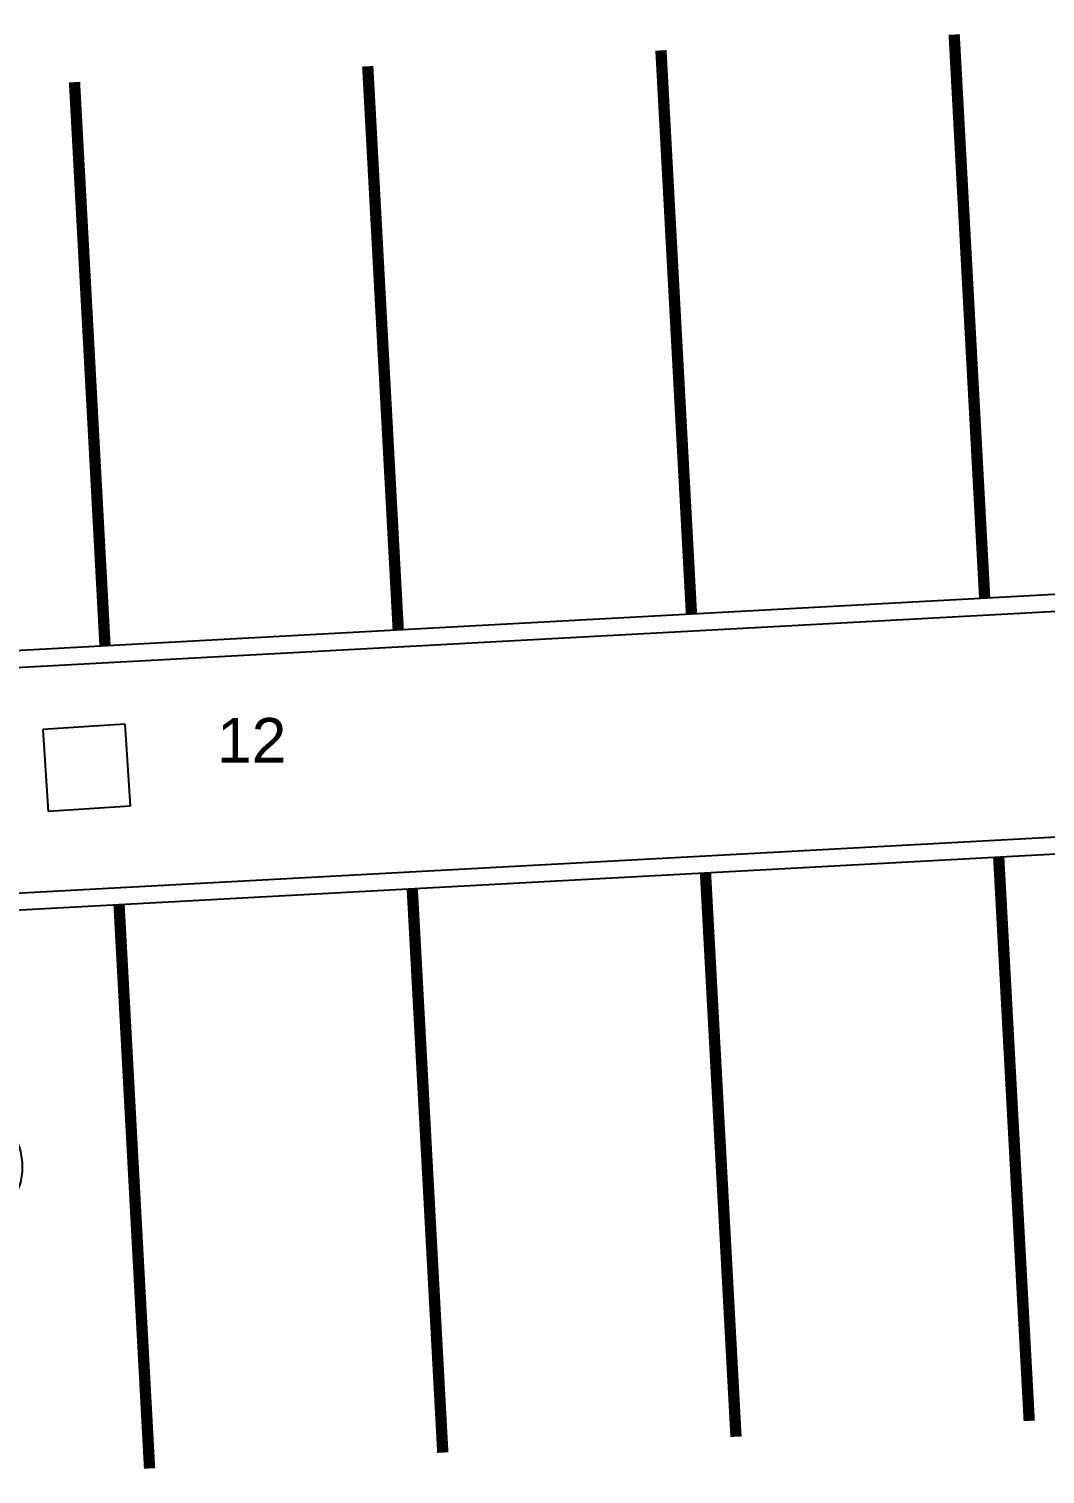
# Model space of a CAD drawing. Header units: millimetres. Extents: x 793 to 3159, y 750 to 2095.
# Drawn here: x 1042.16 to 1051.15, y 1281.82 to 1294.62 of the extents above; entities that cross this region are included whole.
import ezdxf

# ---------------------------------------------------------------- set-up
doc = ezdxf.new("R2010")
doc.units = ezdxf.units.MM
doc.linetypes.add('CONTINUA', pattern=[0])
for name, color, linetype in [('A-GUARNICIONES', 1, 'Continuous'), ('A-PISOS-HATCH', 8, 'Continuous'), ('LUMINARIA', 3, 'Continuous'), ('XR', 1, 'Continuous')]:
    doc.layers.add(name, color=color, linetype=linetype)
doc.styles.get("Standard").update_dxf_attribs({"font": 'arial.ttf'})

# ---------------------------------------------------------------- blocks, each defined once
blk = doc.blocks.new('REG1')
at = {"linetype": 'CONTINUA'}
for p, q in [((117.568, 264.575), (116.908, 264.538)), ((116.908, 264.538), (116.945, 263.878)), ((117.568, 264.575), (117.605, 263.915)), ((117.605, 263.915), (116.945, 263.878))]:
    blk.add_line(p, q, dxfattribs=at)
blk = doc.blocks.new('LUM1')
at = {"linetype": 'CONTINUA'}
for p, q in [((322.422, 492.541), (322.313, 492.741)), ((322.477, 492.505), (322.367, 492.673)), ((322.259, 492.296), (322.422, 492.541)), ((322.405, 492.516), (322.598, 492.389)), ((322.422, 492.541), (322.477, 492.505)), ((322.46, 492.48), (322.477, 492.505)), ((322.033, 492.319), (322.259, 492.296)), ((322.314, 492.259), (322.116, 492.295)), ((322.259, 492.296), (322.314, 492.259)), ((322.275, 492.321), (322.468, 492.193)), ((322.468, 492.193), (322.598, 492.389)), ((322.585, 492.141), (322.691, 492.301)), ((322.598, 492.389), (322.691, 492.301)), ((322.314, 492.259), (322.33, 492.284)), ((322.468, 492.193), (322.585, 492.141)), ((322.62, 492.194), (324.463, 490.97)), ((322.656, 492.249), (324.5, 491.025)), ((324.836, 491.159), (324.682, 490.926)), ((324.836, 491.159), (325.387, 490.793)), ((324.973, 490.767), (324.5, 491.025)), ((324.463, 490.97), (324.885, 490.634)), ((324.625, 490.841), (324.471, 490.608)), ((324.885, 490.634), (324.973, 490.767)), ((324.964, 490.774), (325.032, 490.876)), ((324.973, 490.767), (325.394, 490.431)), ((324.982, 490.761), (325.05, 490.864)), ((325.032, 490.876), (325.05, 490.864)), ((325.387, 490.793), (325.232, 490.561)), ((324.875, 490.64), (324.807, 490.537)), ((325.358, 490.376), (324.885, 490.634)), ((324.471, 490.608), (325.021, 490.243)), ((324.826, 490.525), (324.807, 490.537)), ((324.894, 490.628), (324.826, 490.525)), ((325.176, 490.475), (325.021, 490.243)), ((327.202, 489.153), (325.358, 490.376)), ((327.238, 489.208), (325.394, 490.431)), ((327.167, 489.101), (327.273, 489.26)), ((327.39, 489.208), (327.273, 489.26)), ((327.26, 489.013), (327.167, 489.101)), ((327.26, 489.013), (327.39, 489.208)), ((327.582, 489.081), (327.39, 489.208)), ((327.436, 488.86), (327.599, 489.106)), ((327.527, 489.117), (327.544, 489.142)), ((327.599, 489.106), (327.544, 489.142)), ((327.544, 489.142), (327.742, 489.107)), ((327.599, 489.106), (327.825, 489.083)), ((327.452, 488.885), (327.26, 489.013)), ((327.381, 488.897), (327.398, 488.922)), ((327.436, 488.86), (327.381, 488.897)), ((327.381, 488.897), (327.491, 488.728)), ((327.545, 488.661), (327.436, 488.86))]:
    blk.add_line(p, q, dxfattribs=at)
for points in [[(322.116, 492.295, -0.033777), (322.061, 492.309, -0.068356), (321.918, 492.378, -0.068356), (321.799, 492.483, -0.080525), (321.728, 492.598, -0.107063), (321.705, 492.724, -0.138314), (321.736, 492.82, -0.138314)], [(321.736, 492.82, -0.138314), (321.812, 492.885, -0.107063), (321.937, 492.913, -0.080525), (322.071, 492.893, -0.068356), (322.214, 492.824, -0.068356), (322.333, 492.719, -0.033777), (322.367, 492.673, -0.107063)], [(328.122, 488.582, 0.138314), (328.152, 488.677, 0.107063), (328.13, 488.804, 0.080525), (328.059, 488.919, 0.068356), (327.94, 489.024, 0.068356), (327.797, 489.093, 0.033777), (327.742, 489.107, 0.107063)], [(327.491, 488.728, 0.033777), (327.525, 488.683, 0.068356), (327.644, 488.578, 0.068356), (327.787, 488.509, 0.080525), (327.921, 488.488, 0.107063), (328.046, 488.517, 0.138314), (328.122, 488.582, 0.138314)]]:
    blk.add_lwpolyline(points, format="xyb", dxfattribs=at)
for centre in [(324.865, 491.018), (325.246, 490.765), (324.612, 490.637), (324.993, 490.384)]:
    blk.add_circle(centre, 0.0263, dxfattribs=at)
at = {"linetype": 'CONTINUA', "xscale": 1.099223008363486, "yscale": 1.099223008363486, "zscale": 1.099223008363486, "rotation": 53.22797431436472}
blk.add_blockref('REG1', (480.994, 214.48), dxfattribs=at)

msp = doc.modelspace()

# ---------------------------------------------------------------- linework, layer by layer
at = {"layer": 'A-GUARNICIONES', "color": 1}
msp.add_lwpolyline([(1028.8496, 1288.39957), (1051.6163, 1289.63149), (1051.74057, 1287.33485), (1028.97388, 1286.10293), (1028.8496, 1288.39957)], dxfattribs=at)
msp.add_lwpolyline([(1029.11555, 1286.26082), (1029.00749, 1288.2579), (1051.47462, 1289.4736), (1051.58268, 1287.47652)], close=True, dxfattribs=at)
at = {"layer": 'A-PISOS-HATCH', "color": 31, "true_color": 0xfecc66, "const_width": 0.1}
for points in [[(1050.61776, 1289.57746), (1050.3476, 1294.57015)], [(1048.02156, 1289.43697), (1047.7514, 1294.42967)], [(1045.42535, 1289.29649), (1045.1552, 1294.28919)], [(1042.82915, 1289.15601), (1042.559, 1294.14871)], [(1051.01219, 1282.28812), (1050.74203, 1287.28081)], [(1048.41599, 1282.14764), (1048.14583, 1287.14033)], [(1045.81978, 1282.00716), (1045.54963, 1286.99985)], [(1043.22358, 1281.86667), (1042.95342, 1286.85937)]]:
    msp.add_lwpolyline(points, dxfattribs=at)

# ---------------------------------------------------------------- block references
at = {"layer": 'LUMINARIA', "linetype": 'CONTINUA', "rotation": 307.2649438688714}
msp.add_blockref('LUM1', (454.34266, 1249.45997, -53.472), dxfattribs=at)

# ---------------------------------------------------------------- texts
at = {"layer": 'XR', "color": 3, "insert": (1043.82004, 1288.51541), "char_height": 0.395911, "attachment_point": 1}
msp.add_mtext('12', dxfattribs=at)

doc.saveas('drawing.dxf')
